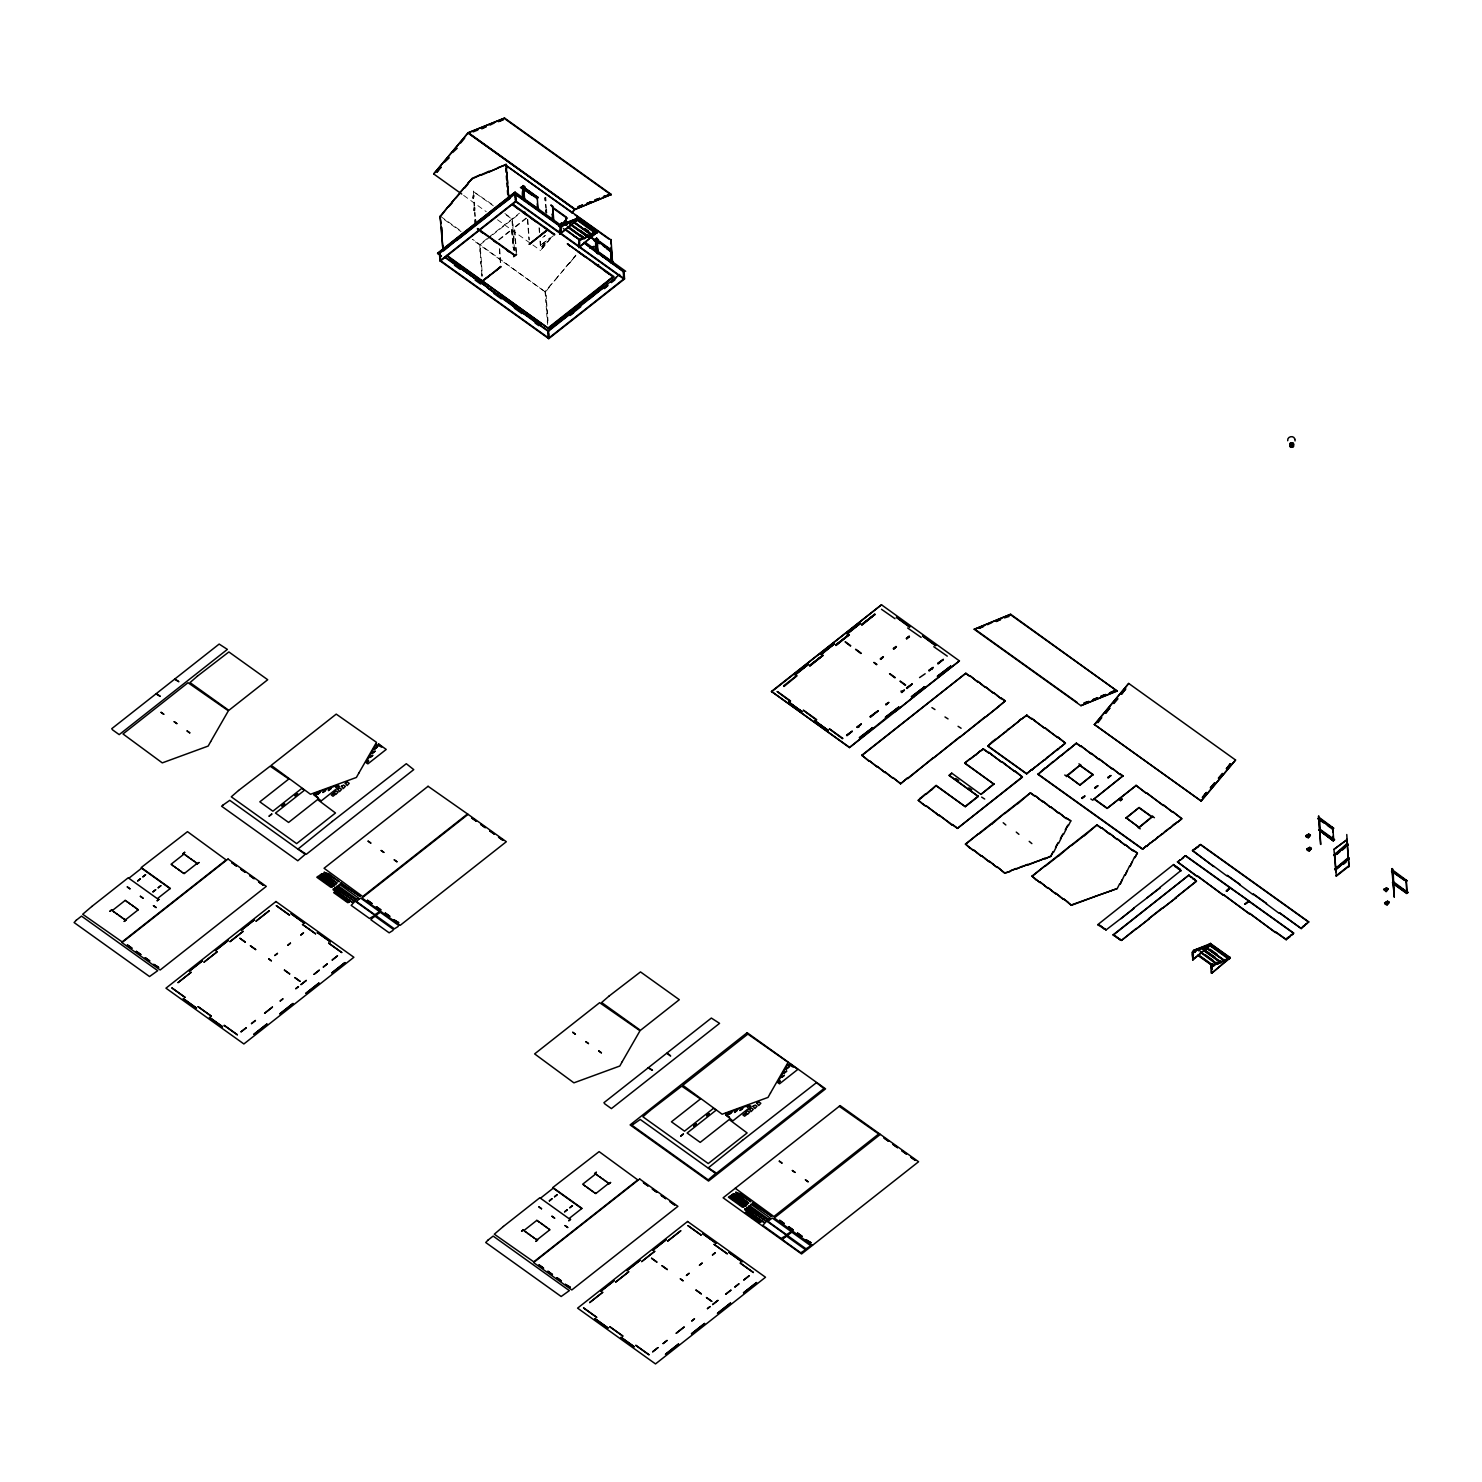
<?xml version="1.0" encoding="UTF-8"?>
<svg xmlns="http://www.w3.org/2000/svg" width="1482" height="1482" viewBox="0 0 1482 1482"><rect width="100%" height="100%" fill="white"/><g stroke="black" fill="none" stroke-linecap="round" stroke-linejoin="round"><path stroke-width="0.75" stroke-dasharray="5 3.75" d="M541.652 246.753L545.654 241.974L542.282 247.309M541.819 246.975L546.21 242.492M549.97 238.806L540.522 250.532L550.544 238.565M557.325 277.505L544.95 291.565L545.376 295.288M549.118 287.008L565.327 267.946L557.102 277.449M569.107 263.111L565.105 267.89L576.165 255.423M573.108 258.331L575.776 255.145M549.34 287.063L545.506 292.065L472.276 239.639M569.496 263.388L573.33 258.387M491.913 204.238L473.036 191.308L493.376 205.868M486.967 238.713L479.742 244.4L482.058 276.504M488.782 237.287L519.478 213.112M490.968 236.157L480.149 244.697L482.447 276.189M492.784 234.73L518.07 214.816M479.705 249.458L479.89 251.903M513.013 223.949L513.18 226.376M498.656 239.658L511.661 229.414L513.55 250.05M516.088 252.255L514.254 227.357L527.259 217.113M499.045 239.936L512.05 229.691M516.477 252.533L514.662 227.654L527.648 217.391M480.594 261.61L480.779 264.055M513.883 235.971L514.069 238.417M481.502 273.781L481.669 276.226M514.791 248.142L514.958 250.588M542.708 237.472L545.302 235.416L542.727 237.824M553.453 235.712L540.319 245.456L549.859 237.935M545.117 291.787L472.665 239.343M545.635 298.938L545.913 302.587M546.173 306.255L546.45 309.905M546.71 313.554L546.988 317.204M547.247 320.853L547.525 324.502M504.862 213.501L512.253 218.799L514.569 250.884M506.325 215.131L511.864 219.095L514.18 250.606M463.625 195.383L486.244 211.685M497.47 219.725L531.167 243.845M532.872 244.956L540.522 250.532M440.932 216.613L461.458 231.322M444.267 219.595L461.069 231.637M545.969 204.535L546.247 208.425M545.58 204.257L545.858 208.147M546.154 295.27L546.413 298.919M546.691 302.569L546.951 306.218M547.228 309.868L547.488 313.536M547.766 317.185L548.025 320.834M545.506 291.472L547.914 324.799M539.411 228.043L539.726 232.47M540.374 241.325L540.708 245.753M539.003 227.765L539.337 232.192M539.985 241.047L540.319 245.456M527.814 219.669L529.315 240.028M527.425 219.373L528.926 239.751M511.661 229.414L512.994 247.513M499.712 248.995L500.712 262.555M499.323 248.717L500.323 262.277M473.425 191.011L473.795 195.865M474.259 202.145L474.536 205.979M475 212.278L475.277 216.187M473.851 202.46L474.147 206.294M474.611 212.593L474.888 216.483"/><path stroke-width="1.5" d="M1295.064 440.932L1294.935 439.357M538.022 197.754L523.961 187.695C523.72 185.676 521.108 188.696 523.943 187.325L537.985 197.384L536.855 198.681M522.942 187.251L522.664 187.862M524.795 212L524.795 212.296M552.397 214.149L552.36 217.91M597.042 239.436L596.449 240.177L611.418 250.291L610.251 251.218L606.731 248.698M598.209 264.537L598.635 264.963M859.004 726.958L859.393 726.569M900.963 691.057L901.575 691.149M932.011 669.419L932.085 668.771M1120.744 800.613L1119.984 799.854L1120.855 800.28M1121.318 799.539L1122.17 799.428M1289.914 443.989L1289.933 445.378L1292.248 444.507M1293.508 444.563L1291.674 442.84A1.908 1.426 -3 0 0 1289.84 444.693L1290.025 444.933M1310.014 848.945L1309.94 848.593M1318.165 818.62L1319.554 817.768L1333.633 828.179L1332.466 829.105L1327.187 825.326M1349.083 859.19L1347.749 858.115L1334.671 869.193L1335.356 870.027L1349.046 858.208M1386.504 889.7L1386.467 888.755M1391.561 871.157L1392.95 870.305L1407.029 880.734L1405.862 881.642M1387.078 902.686L1387.115 902.186M481.52 128.489L486.263 126.618L481.909 128.786M489.968 125.099L494.321 122.95M498.415 121.691L503.158 119.82L498.545 121.246M586.891 203.923L591.225 201.774L587.002 203.46M595.338 200.515L599.673 198.366L595.06 199.792M603.785 197.125L608.231 195.05M987.568 624.682L991.921 622.514M996.015 621.273L1000.758 619.402L996.404 621.551M1004.463 617.883L1009.094 616.456M1092.938 700.097L1097.273 697.948L1093.049 699.652M1101.385 696.707L1105.72 694.539L1101.107 695.966M1109.833 693.298L1114.186 691.149L1109.962 692.854M1109.444 693.02L1113.779 690.871M611.269 194.438L574.868 209.481L468.016 132.898L433.689 173.95L468.312 132.676L504.584 118.078L611.269 194.438L574.868 209.481L571.996 212.908M473.073 131.898L477.815 130.027M441.062 223.486L439.969 216.409L472.128 178.396L480.705 174.543M467.96 182.953L472.517 178.674L489.153 171.152M468.016 132.898L504.584 118.078M582.778 205.164L578.165 206.591M578.036 207.035L582.389 204.886M974.248 629.313L1010.65 614.252L1117.187 691.075L1080.915 705.673L974.248 629.313L1010.65 614.252M979.12 628.072L983.863 626.201L979.509 628.349M1080.915 705.673L1117.317 690.612M1088.714 701.801L1084.213 702.764M480.983 175.284L498.008 168.022M506.585 168.596L506.066 164.354L489.43 171.875M590.299 248.272L594.393 247.031M611.158 244.048L611.029 239.491L612.511 262.295L611.047 247.42M497.6 167.744L506.455 164.632M508.456 194.161L508.734 197.81L506.066 164.354M1293.175 446.545L1290.785 444.693M596.357 239.473L595.949 240.732L597.339 239.862L611.399 249.921L610.213 250.847L603.193 245.827M596.06 240.399L596.524 239.714M1318.183 818.453L1319.573 818.12M1319.054 830.253L1320.425 829.568L1334.467 839.627L1333.337 840.924L1318.999 830.05L1333.337 840.924M1348.027 844.944L1346.86 843.777L1333.652 855.318L1348.009 844.592M1391.598 870.99L1392.95 870.305M1392.469 882.809L1393.821 882.105L1407.9 892.535L1406.733 893.461L1392.672 883.402M1292.248 444.47L1293.026 445.36A1.908 1.426 -4.2 0 0 1292.619 442.97L1292.952 443.303M1016.059 868.452L1010.316 870.879L1050.682 856.485L1053.109 851.705M1055.573 847.278L1058.018 842.85M1060.482 838.423L1062.946 833.995M1065.41 829.587L1067.855 825.159M1050.682 856.485L1053.128 852.057M1055.592 847.63L1058.055 843.221M1060.519 838.793L1062.965 834.366M1065.428 829.939L1067.892 825.511M1053.646 852.206L1056.073 847.426M1058.556 843.369L1061.001 838.571M1063.483 834.514L1065.91 829.735M1068.392 825.659L1070.819 820.88L1066.558 818.027M1063.78 898.814L1071.116 905.002L1117.243 888.552L1119.67 883.754M1120.207 884.272L1124.579 874.917M1125.116 875.417L1129.506 866.062M1130.044 866.581L1134.415 857.207M1120.17 883.902L1122.152 879.697M1125.097 875.065L1127.08 870.86M1130.006 866.21L1131.989 862.005M1134.934 857.356L1137.379 852.947L1133.119 850.094M1134.953 857.726L1137.379 852.947M1291.211 446.175L1292.786 446.397L1291.396 446.471M436.69 171.616L440.673 166.836L437.246 172.116M444.674 162.057L449.25 157.777M452.677 152.498L457.234 148.219M460.68 142.939L464.681 138.159M436.857 171.838L441.247 167.336M456.141 197.514L451.973 202.071M464.144 187.955L459.976 192.512M441.692 215.112L447.972 206.85M448.361 207.128L452.529 202.589M456.363 197.569L460.365 192.79M464.533 188.233L468.534 183.453M558.973 226.042L561.641 222.856L559.548 226.542M559.159 226.264L562.215 223.356M561.604 224.912L567.421 217.947M571.774 212.741L574.683 209.258M560.548 226.598L566.272 219.744M1094.383 724.494L1128.71 683.443L1235.562 760.025L1201.217 801.077L1094.383 724.494L1201.217 801.077M1094.55 724.717L1128.71 683.443M1097.384 722.142L1101.367 717.362M1105.368 712.583L1109.759 708.1L1105.943 713.101M1113.371 703.024L1117.372 698.244M1121.374 693.465L1125.375 688.685L1121.93 693.984M1105.553 712.823L1109.37 707.803M1121.541 693.687L1125.542 688.908M1101.774 717.659L1097.94 722.66M1105.776 712.879L1109.759 708.1M1121.763 693.743L1125.764 688.963M1202.347 797.297L1206.348 792.518L1202.847 797.649M1210.349 787.739L1214.74 783.237L1210.905 788.239M1218.352 778.18L1222.335 773.4M1226.336 768.621L1230.338 763.841L1226.911 769.121M1202.513 797.52L1206.348 792.518M1210.516 787.961L1214.351 782.959M1226.503 768.843L1230.338 763.841M1210.738 788.016L1214.74 783.237M1226.726 768.899L1230.894 764.342M1201.05 800.854L1235.562 760.025M1289.914 445.119L1290.025 443.729M523.498 199.31L524.813 199.125L524.22 199.885M552.286 214.649L552.471 213.667M1308.421 835.348L1308.365 835.7M1319.147 830.105L1334.504 839.998M1335.356 870.027L1349.139 858.356M1392.543 882.642L1407.9 892.535M1198.141 955.538L1212.776 966.005L1217.074 962.633L1216.796 964.393L1221.075 961.021L1221.168 962.114L1204.699 950.332M440.932 216.613L439.969 216.409M611.306 240.232L505.936 165.391L571.292 212.185M473.388 195.568L473.184 198.329L473.795 195.865M506.863 172.245L507.122 175.895M441.321 227.154L442.933 249.643L440.135 216.65M507.381 179.544L507.659 183.194M474.462 210.648L474.666 207.906M442.247 234.73L441.71 227.431M474.073 210.37L474.277 207.628M507.918 186.843L508.196 190.511M442.673 245.401L442.933 249.643M475.166 219.799L475.352 222.819L475.574 220.077M523.757 198.718C519.422 193.438 526.703 180.6 522.961 188.974M441.377 256.238L437.598 253.2L515.088 192.141L560.881 225.245L560.622 233.174L515.792 201.07L439.987 260.813L548.748 338.656L624.552 278.931L624.015 271.632L583.797 242.826M523.294 185.787L521.497 187.584L523.609 185.824L524.702 200.83M437.616 253.57L515.088 192.141M443.507 250.903L467.664 230.877M480.594 220.688L509.919 198.551M561.4 226.802L515.254 193.772L439.45 253.496L439.987 260.813M456.549 240.232L468.071 231.155M480.983 220.985L493.914 210.796M456.567 240.603L489.097 214.983M523.165 188.436L524.998 186.991M439.543 254.719L439.839 253.2L440.765 260.776L548.748 338.081M515.736 195.272L515.829 196.495M537.244 197.773L523.776 188.733L532.89 194.92M525.443 188.992L526.758 189.918M439.932 254.404L440.376 261.091L516.181 201.348L516.088 200.144M515.921 197.699L516.014 198.921M528.055 190.863L529.37 191.789M517.792 208.684L512.92 204.275L554.787 234.582L551.749 232.655M522.164 198.366L535.076 207.665M480.576 231.507L483.188 233.378M530.667 192.734L531.982 193.66M523.831 199.607L524.832 199.496M449.768 258.35L462.847 267.705M524.239 200.255L524.165 188.418M534.205 195.846L533.279 194.605M535.91 196.476L537.206 197.402L538.096 209.592L536.799 208.647M528.537 202.978L530.26 203.979M536.817 198.31L537.985 197.384M522.813 212.278L526.74 215.094M533.761 206.72L535.484 207.721M545.117 197.94L545.691 200.644M493.654 240.881L496.266 242.752M545.283 200.366L545.506 197.606M461.124 268.668L474.611 278.079L461.513 268.353M537.688 210.111L538.855 209.203L523.831 199.44M530.852 218.039L536.095 221.781M550.841 205.127L552.564 206.702M546.006 210.092L546.58 212.797M546.191 212.519L546.395 209.777M553.231 219.04L552.786 207.424L565.865 216.78L566.365 223.578M548.303 217.076L561.474 226.524M506.714 250.236L509.326 252.107M475.907 277.06L489.375 286.119M549.544 230.84L544.32 227.098M482.428 280.783L501.009 266.723L482.817 281.061M516.625 254.422L513.661 256.571L516.236 254.144M547.821 229.84L529.259 244.271L547.432 229.562M485.04 279.098L490.246 275.004M495.451 270.91L500.62 266.445M513.661 256.571L516.255 254.515M529.259 244.271L534.465 240.177M539.652 236.064L544.857 231.97M561.752 226.098L565.828 223.875L565.865 216.78M562.178 226.746L564.383 224.412M564.79 224.69L565.791 223.523M565.494 224.912L565.846 224.245M568.366 222.448L566.198 225.134M565.791 224.856L569.81 221.892L568.773 222.726M487.3 287.749L500.749 296.808L444.878 257.386M570.2 223.523L569.866 222.633M572.385 220.837L569.81 223.245L572.404 221.189M596.931 232.118L578.684 247.661L597.302 232.026L577.424 217.798L573.145 221.189L591.837 235.156L596.486 231.229L592.633 232.785M573.163 221.559L577.424 217.798M573.534 222.059L578.184 218.132L560.437 224.838L562.16 226.376M577.85 218.447L577.924 220.133L596.598 233.156L596.542 231.84L591.855 235.527L573.553 222.43L578.239 218.725L559.992 234.267L559.325 230.34M559.585 233.989L577.517 220.077M573.997 236.064L578.147 238.435M570.07 246.123L567.439 243.882L613.974 276.597L548.173 328.448M502.065 295.77L515.125 305.125M579.573 239.232L579.721 246.846L624.552 278.931M565.55 229.21L579.814 239.991L583.056 237.435L579.832 240.362L583.482 238.083M580.851 239.769L583.445 237.713M588.206 236.472L588.113 235.008L583.834 238.75L588.132 235.36M578.665 243.215L578.943 246.864L560.641 233.767M587.465 236.101L584.89 238.509L587.094 236.194M587.761 236.046L588.891 236.898L571.737 224.671M569.551 224.041L587.854 237.139L592.133 233.748M588.873 236.546L591.485 234.86M578.313 219.836L577.48 219.132L577.535 220.447L595.838 233.545L596.153 232.137L577.85 219.04M592.615 235.138L594.56 233.6M595.783 232.822L597.005 233.211M592.633 235.49L597.302 232.026M577.924 251.736L585.76 257.349M583.76 242.474L598.357 253.848M593.856 240.362L594.486 239.473L593.856 240.362L596.338 242.14M597.32 253.441C593.504 249.198 599.45 232.285 596.598 241.344M596.69 238.324L594.893 240.121L597.005 238.398M595.783 248.791L595.579 240.362L596.32 250.514M596.394 240.714L598.098 253.403M513.809 305.792L526.907 315.518L513.439 306.459M596.579 240.973L598.395 239.547M600.173 242.826L598.45 241.844M601.062 243.715L605.027 246.883L604.082 245.271M598.006 252.125L598.228 252.051M597.654 252.792L597.561 240.955L610.64 250.328M606.305 247.457L607.99 248.087M613.659 263.87L600.21 254.811L623.626 271.928L624.163 278.653L548.359 338.378L548.266 337.174M609.306 249.013L610.603 249.958L611.51 262.129M601.933 255.515L603.267 256.831M528.203 314.499L541.282 323.854M610.603 249.958L610.973 260.406M595.042 263.981L598.654 266.575M607.157 259.257L608.472 260.202M611.084 262.666L612.9 261.999M611.121 263.018L612.288 262.11L597.617 251.847L597.042 252.607M604.193 270.539L609.417 274.281M547.784 328.17L613.196 276.634L600.599 287.527M446.471 255.645L548.599 328.504L561.604 318.26M574.59 308.015L587.594 297.771M562.882 318.834L575.887 308.589M589.299 298.975L601.877 288.101M619.68 274.448L548.21 330.764L548.748 338.656M563.271 319.112L576.276 308.867M602.285 288.379L588.891 298.345M607.639 284.544L548.21 331.357L489.171 289.083M611.195 281.747L616.512 277.542M547.914 332.301L548.007 333.506M570.014 315.166L580.796 306.681M604.137 288.286L607.731 285.452M611.325 282.617L614.919 279.802M570.051 315.536L573.645 312.702M604.174 288.638L607.75 285.822M548.081 334.728L548.173 335.951M128.86 878.252L141.587 868.211L170.097 888.626M113.521 911.578L114.818 912.504M126.526 901.334L127.823 902.26M172.357 865.21L173.672 866.155M185.361 854.966L186.658 855.911M116.133 913.449L117.448 914.375M129.138 903.205L130.435 904.131M174.969 867.081L176.284 868.026M187.973 856.837L189.288 857.782M118.745 915.32L120.061 916.247M131.75 905.076L133.065 906.002M177.581 868.952L178.896 869.897M190.585 858.708L191.9 859.653M121.357 917.191L122.673 918.118M134.362 906.947L135.677 907.873M180.193 870.823L181.508 871.768M193.197 860.579L194.513 861.524M123.969 919.062L125.674 919.692M136.974 908.818L137.9 910.059M182.805 872.694L184.509 873.324M195.809 862.45L196.736 863.691M894.924 711.731L894.906 710.786L849.427 747.595L771.474 691.446L881.494 604.786L959.428 660.916L895.443 711.508L913.634 696.818M771.511 691.816L881.494 604.786M794.889 674.384L808.283 664.418L795.315 675.032M820.898 653.895L834.292 643.929L821.324 654.544M846.907 633.407L860.301 623.44L847.315 634.055M794.926 674.755L808.283 664.418M820.917 654.266L834.292 643.929M846.926 633.759L860.301 623.44M783.589 685.851L796.594 675.607M809.598 665.344L822.992 655.396L810.006 665.992M835.607 644.855L849.001 634.907L836.015 645.504M861.598 624.367L874.991 614.4L862.024 625.015M809.617 665.714L822.603 655.1M835.626 645.226L848.593 634.611M861.635 624.737L874.602 614.122M777.087 691.557L790.184 701.282M796.983 675.885L784.015 686.481M809.987 665.64L822.992 655.396M835.996 645.152L849.001 634.907M862.005 624.644L874.991 614.4M881.494 609.287L894.998 618.698M845.111 641.891L850.372 646.004M788.48 702.246L801.966 711.656L788.869 701.931M855.559 649.375L860.82 653.488M896.258 617.309L909.522 627.145M803.225 710.267L816.341 719.993M907.651 627.998L921.137 637.408M873.861 662.473L876.51 664.714M880.382 658.73L883.365 656.971L880.79 659.379M893.368 648.486L896.369 646.708L893.794 649.135M906.373 638.242L909.374 636.463L906.799 638.89M880.401 659.101L882.976 656.674M893.405 648.857L895.98 646.43M906.41 638.612L908.985 636.186M880.771 659.008L883.365 656.971M893.776 648.764L896.369 646.708M906.762 638.52L909.374 636.463M814.618 720.956L828.105 730.367L815.007 720.66M922.489 636.093L935.513 645.744M889.552 673.717L894.813 677.811M829.383 728.977L842.48 738.703M933.79 646.726L947.276 656.137M900.019 681.201L905.261 685.295M846.611 735.072L852.206 731.256L847.037 735.702M857.022 726.865L861.301 724.068L857.43 727.514M870.138 716.528L878.344 710.656L870.564 717.158M885.754 704.228L888.737 702.468L886.162 704.876M901.352 691.927L904.353 690.167L901.778 692.576M906.558 687.833L912.152 684.017L906.965 688.482M919.562 677.589L925.157 673.773M928.862 670.272L933.141 667.474L929.27 670.92M937.754 663.251L943.349 659.434L938.18 663.899M846.63 735.424L852.206 731.256M857.041 727.236L861.301 724.068M870.175 716.88L878.344 710.656M885.773 704.598L888.737 702.468M901.389 692.298L904.353 690.167M906.576 688.204L912.152 684.017M928.881 670.624L933.141 667.474M937.791 663.621L943.349 659.434M859.393 737.573L872.787 727.606L859.819 738.221M885.402 717.084L898.852 707.062L885.828 717.733M911.411 696.596L924.805 686.629L911.838 697.244M937.421 676.107L950.814 666.14L937.828 676.755M859.43 737.943L872.787 727.606M885.439 717.455L898.852 707.062M911.43 696.948L924.805 686.629M937.439 676.459L950.814 666.14M913.097 696.429L913.653 697.17M849.427 747.595L895.443 711.508M913.894 696.41L959.428 660.916M869.137 761.007L861.839 755.209L965.856 673.236L969.636 675.94M861.876 755.561L965.856 673.236M861.839 755.209L869.174 761.378M931.919 707.599L934.957 709.545M977.49 681.924L970.025 675.625M869.526 760.711L877.011 766.991M985.345 687.537L977.861 681.238M944.997 716.973L948.035 718.9M877.381 766.324L884.847 772.604M993.181 693.15L985.697 686.851M885.217 771.937L892.701 778.217M958.076 726.328L961.096 728.255M1001.035 698.763L993.551 692.465M893.053 777.55L900.537 783.83L907.41 778.05L900.537 783.83M907.429 778.402L998.812 706.599M998.442 706.692L1005.315 700.893L1001.387 698.096M907.818 778.68L933.401 757.543M933.808 757.839L959.41 737.054M959.799 737.351L985.419 716.566M985.808 716.843L1005.315 700.893M925.805 806.356L918.358 800.447L936.142 785.46L965.319 806.69L978.324 796.445L949.147 775.216L951.74 773.159L980.917 794.389L993.922 784.145L964.745 762.915L983.344 748.855L980.751 750.892M920.563 798.113L925.731 793.648M931.363 790.202L936.142 785.46M978.324 796.445L949.165 775.568L951.74 773.159M993.922 784.145L964.782 763.286L969.95 758.821M975.564 755.357L980.343 750.614M1026.581 773.9L1031.75 769.436L1026.581 773.9L987.753 746.113L1018.782 721.289L1008.371 729.477M1020.987 718.955C1010.854 727.403 1038.308 706.469 1021.376 719.233M918.358 800.447L920.544 797.742M931.326 789.832L926.157 794.296M970.339 759.099L975.545 755.005M992.569 741.741L995.144 739.314M1005.815 731.886L1007.982 729.2M987.753 746.113L992.532 741.37M995.534 739.611L1005.778 731.534M1031.805 718.288L1044.514 728.329M923.193 804.485L918.321 800.076M955.668 778.513L958.706 780.44M988.957 752.282L1001.665 762.322M938.884 815.711L926.176 805.689M968.746 787.868L971.784 789.795M1057.592 737.684L1044.884 727.643M1014.725 771.659L1002.036 761.637M965.301 806.319L978.287 796.075M993.903 783.774L980.917 794.389M981.658 797.112L984.696 799.039M951.926 825.066L939.236 815.044M1031.787 769.806L1065.428 743.297L1057.963 736.999M952.315 824.752L957.409 828.401L1022.432 777.179L1015.077 770.992M957.409 828.401L1022.395 776.809L1017.3 773.159M1060.241 747.391L1065.41 742.927L1060.186 739.185M1034.38 767.769L1044.625 759.692M1047.237 757.635L1057.611 749.077M1032.176 770.084L1034.362 767.398M1045.032 759.97L1047.2 757.265M1060.204 747.021L1058.018 749.725M1142.566 849.242L1146.29 845.926L1142.566 849.242L1037.993 774.382L1076.432 743.13L1080.748 746.206M1037.993 774.382L1045.218 767.713M1045.607 767.991L1053.017 761.563M1053.406 761.841L1060.816 755.412M1061.223 755.69L1068.633 749.262M1069.022 749.54L1076.432 743.13M973.341 850.594L965.467 844.018L1030.472 792.796L1034.788 795.89M965.486 844.388L978.472 833.773M991.884 824.177L1004.463 813.285M1017.893 803.689L1030.472 792.796M978.861 834.051L991.866 823.807M1004.852 813.562L1017.856 803.318M1081.138 745.909L1091.03 753.912M969.413 847.778L965.467 844.018M1003.203 822.732L1005.833 824.974M1064.743 775.03L1066.855 776.309M1078.915 763.86L1081.026 765.138M1066.966 775.457L1079.952 765.212L1093.031 774.567L1080.063 785.164L1066.966 775.457L1080.063 785.164M1079.952 765.212L1066.466 776.624M1042.661 801.855L1035.177 795.575M1091.4 753.245L1099.07 759.673M981.177 856.207L973.693 849.908M540.467 1198.216L553.212 1188.175L581.722 1208.571M1050.497 807.486L1043.013 801.188M1016.263 832.106L1018.912 834.329M1099.44 759.006L1112.148 769.028M989.013 861.82L981.547 855.522M1080.026 784.812L1093.031 774.567M1058.352 813.099L1050.868 806.801M525.147 1231.523L526.443 1232.468M538.151 1221.279L539.448 1222.224M583.982 1185.174L585.279 1186.1M596.987 1174.93L598.283 1175.856M996.867 867.433L989.383 861.153M527.759 1233.394L529.055 1234.339M540.763 1223.15L542.06 1224.095M586.594 1187.045L587.909 1187.971M599.599 1176.801L600.895 1177.727M1081.841 797.835L1084.824 796.056L1082.249 798.483M1094.846 787.59L1097.829 785.812L1095.254 788.239M1107.851 777.328L1110.833 775.568L1108.258 777.976M1081.86 798.205L1084.824 796.056M1094.865 787.961L1097.829 785.812M1107.869 777.698L1110.833 775.568M1029.212 841.368L1031.861 843.591M1066.188 818.712L1058.704 812.414M1112.5 768.361L1119.984 774.641M530.371 1235.266L531.686 1236.21M543.375 1225.021L544.672 1225.966M589.206 1188.916L590.521 1189.842M602.211 1178.672L603.526 1179.598M532.983 1237.137L534.298 1238.081M545.987 1226.892L547.303 1227.837M591.818 1190.787L593.133 1191.713M604.823 1180.543L606.138 1181.469M1000.758 869.878L1004.74 872.935L1010.539 871.249L1004.759 873.306L997.219 866.766M1090.845 799.002L1092.956 800.28M1107.073 808.412L1136.064 785.571L1107.073 808.412L1093.994 799.057L1122.967 775.846L1120.355 773.975M535.595 1239.026L537.299 1239.637M548.599 1228.763L549.526 1230.023M594.43 1192.658L596.135 1193.288M607.435 1182.414L608.361 1183.655M1093.994 799.057L1122.967 775.846M1136.027 785.201L1146.123 793.37M1039.901 882.642L1032.028 876.084L1097.032 824.863L1101.348 827.938M1032.046 876.455L1045.032 865.84M1058.444 856.244L1071.023 845.351M1084.454 835.755L1097.032 824.863M1045.421 866.118L1058.426 855.874M1071.43 845.629L1084.416 835.385M1035.974 879.845L1032.028 876.084M1109.221 833.921L1101.737 827.641M1126.116 817.786L1139.121 807.542L1152.181 816.915L1139.213 827.512L1126.116 817.786L1139.213 827.512M1126.135 818.157L1139.121 807.542M1047.737 888.274L1040.253 881.975M1146.494 792.685L1163.259 805.615M1117.058 839.534L1109.573 833.255M1055.573 893.887L1048.107 887.588M1138.139 827.586L1140.251 828.846M1152.311 816.415L1154.422 817.693M1139.176 827.16L1152.7 816.1M1124.912 845.148L1117.428 838.868M1163.611 804.948L1172.41 812.173M1063.428 899.5L1055.944 893.201M1132.748 850.761L1125.264 844.481M1172.762 811.506L1181.821 818.916L1146.308 846.296M1150.217 843.221L1154.126 840.146M1158.016 837.071L1161.925 833.995M1165.815 830.92L1169.724 827.845M1173.614 824.77L1177.523 821.695M1146.716 846.574L1150.199 842.85M1154.515 840.424L1157.998 836.7M1162.314 834.273L1165.797 830.568M1170.113 828.123L1173.596 824.418M1177.912 821.991L1181.784 818.546L1172.799 811.858M1100.756 926.231L1097.754 924.657L1173.54 864.562L1174.874 865.858L1173.54 864.562M1197.011 876.14L1177.43 861.894L1180.394 859.745L1179.098 860.783M1183.025 858.059L1180.413 860.116M1182.636 857.782L1185.6 855.651L1184.285 856.67M1181.691 858.726L1182.988 857.707M1192.491 850.372L1213.832 866.581L1192.51 850.742L1200.679 844.499L1199.383 845.518M1192.51 850.742L1193.788 849.353M1195.511 848.964L1196.382 847.296M1198.104 846.907L1198.994 845.24M1194.177 849.631L1195.474 848.593M1198.086 846.555L1196.808 847.945M1176.152 866.433L1177.486 867.73L1174.837 865.507M1103.368 928.102L1100.737 925.861M1178.764 868.304L1180.098 869.601L1177.449 867.378M1134.249 908.299L1105.998 929.974L1103.349 927.732M1179.709 869.915L1181.024 870.86L1180.08 869.249M1177.43 861.894L1197.03 876.51M1133.841 908.021L1160.091 887.94M1159.684 887.662L1180.987 870.49M1134.212 907.929L1121.077 918.673M1147.142 897.759L1160.054 887.57M1114.52 936.068L1113.186 934.772L1188.99 875.047L1191.25 877.585M1113.223 935.142L1188.99 875.047M1117.132 937.939L1114.89 935.401M1192.547 878.53L1193.862 879.456M1119.744 939.81L1117.502 937.272M1195.14 880.03L1196.474 881.327L1175.152 898.129L1196.456 880.956L1195.159 880.401M1136.12 928.51L1121.448 940.44L1149.513 918.544L1136.509 928.788M1162.129 908.021C1114.353 945.775 1210.257 871.249 1162.518 908.299M880.345 1134.378L774.234 1217.982L812.469 1245.343M1197.4 875.843L1223.187 895.221M1227.263 875.269L1240.323 884.624M1318.424 816.286L1320.87 844.444M1226.559 891.182L1230.431 887.755L1226.559 891.182L1230.041 887.477L1185.6 855.651M1226.17 890.904L1230.041 887.477M1319.388 819.157L1332.855 828.216L1318.276 818.916M1321.055 819.416L1322 821.028M1322.37 820.361L1320.666 819.731M1323.278 821.602L1325.001 822.603L1323.667 821.287M1308.662 833.903L1310.366 835.126L1308.31 837.719C1301.215 836.2 1312.441 832.754 1306.846 835.329M1308.31 837.719L1310.366 835.126M1325.89 823.473L1327.594 824.103M1319.851 830.105L1319.777 818.861M1320.221 830.013L1333.707 840.016L1332.022 839.386M1328.502 825.344L1330.243 826.345L1328.909 825.029M1321.555 831.902L1322.87 832.847M1331.521 826.9L1332.818 827.845L1333.707 840.016M1324.167 833.773L1325.482 834.718M1332.726 832.217L1332.818 827.845M1223.539 894.554L1249.326 913.949M1309.643 847.167L1311.348 848.389L1309.291 850.983C1302.196 849.464 1313.423 846.018 1307.828 848.612M1326.798 835.644L1328.094 836.589M1253.402 893.979L1266.48 903.335M1309.291 850.983L1311.348 848.389M1320.481 844.166L1318.832 815.971M1244.861 904.298L1249.122 901.13L1244.861 904.298L1248.733 900.852L1230.431 887.755M1329.41 837.515L1330.706 838.46M1333.689 839.646L1320.221 830.605M1333.3 840.553L1334.467 839.627M1211.183 944.386L1192.936 959.928L1191.991 952.333L1193.047 952.111M1192.658 951.833L1193.306 955.76L1193.381 950.481L1210.738 943.497L1206.496 947.48L1210.794 944.108L1210.868 945.794L1229.541 958.798L1229.486 957.483L1224.799 961.17L1206.496 948.072L1224.78 960.818L1229.449 956.872M1194.714 950.407L1194.029 951.907L1195.122 952.407M1194.714 951.759L1197.308 949.703L1198.438 950.573M1201.717 948.369L1199.142 950.796M1198.734 950.499L1201.309 948.091M1202.439 948.962L1202.81 948.276M1348.916 866.877L1346.767 834.533M1205.718 946.757L1203.143 949.184M1202.754 948.888L1205.329 946.479M1206.089 946.85L1210.368 943.46L1230.245 957.687L1211.628 973.303L1229.875 957.761M1210.368 943.46L1206.107 947.202L1225.985 961.429L1229.838 957.168M1206.496 948.072L1208.812 945.868M1210.034 945.09L1229.097 957.798L1229.152 959.113M1192.528 959.651L1210.831 945.053M1333.967 849.353L1347.119 839.59L1333.967 849.353L1336.319 876.177L1349.065 866.136L1346.712 839.312M1346.138 844.703L1347.86 843.832M1333.652 855.318L1347.694 844.647M1334.319 855.781L1347.879 844.721M1337.283 853.651L1339.876 851.613L1337.301 854.021M1342.47 849.557L1345.082 847.5L1342.507 849.927M1249.697 913.264L1275.465 932.66M1211.239 973.026L1211.35 965.208L1211.628 973.303M1213.462 964.523L1213.832 965.782L1216.426 963.726M1212.517 964.875L1212.017 969.154L1212.072 963.874M1334.671 869.193L1348.916 858.078M1279.54 912.69L1301.27 928.584L1305.142 925.157M1212.776 966.005L1213.054 964.245M1198.104 955.168L1212.758 965.653L1217.037 962.263M1217.074 962.633L1216.759 964.041L1220.408 961.762L1217.407 963.522M1348.75 858.893L1348.953 859.319M1213.795 965.412L1216.407 963.374M1216.741 963.671L1217.833 964.171M1343.544 864.173L1346.156 862.116M1217.796 963.8L1220.408 961.762M1224.41 960.151L1220.779 962.429L1204.292 950.629M1204.329 950.999L1220.798 962.781L1225.095 959.41M1228.708 958.094L1210.423 944.775L1210.479 946.09L1228.782 959.206L1229.097 957.798M1225.595 961.151L1230.245 957.687M1335.93 875.899L1348.676 865.858M1275.854 932.345L1286.191 939.736L1293.564 932.956L1249.122 901.13M1287.098 938.439L1288.377 937.05M1290.081 936.661L1290.97 934.994M1292.693 934.623L1293.564 932.956M1286.191 939.736L1287.061 938.069M1290.062 936.309L1288.784 937.698M1291.359 935.272L1292.656 934.253M1304.79 925.231L1308.662 921.804L1200.679 844.499M1301.252 928.232L1303.456 925.898M1303.845 926.176L1306.05 923.842M1306.457 924.12L1308.662 921.804M1391.839 868.86L1394.284 897.018L1392.617 868.822M1391.968 870.786L1391.783 870.342M1392.784 871.712L1405.862 881.068M1394.062 872.268L1395.766 872.898M1397.081 873.843L1398.026 875.454M1398.378 874.769L1396.674 874.139M1399.304 876.01L1401.027 877.011L1399.693 875.714M1384.262 888.922C1381.854 891.256 1389.746 885.847 1384.651 889.2M1401.916 877.881L1403.639 878.882L1402.305 877.585M1383.614 889.441L1386.115 891.571L1388.171 888.996L1386.467 887.774M1388.171 888.996L1386.115 891.571M1394.97 884.458L1396.266 885.384M1404.528 879.752L1406.233 880.382L1407.122 892.572L1393.228 882.864M1397.582 886.329L1398.878 887.255M1406.233 880.382L1406.733 893.461M1405.844 881.29L1407.029 880.734M1400.194 888.2L1401.49 889.126M1387.448 901.037L1389.153 902.26L1387.096 904.854C1380.001 903.335 1391.227 899.889 1385.633 902.482M1402.806 890.071L1404.121 890.997M1387.096 904.854L1389.153 902.26M1405.418 891.942L1406.733 892.868M1407.085 892.201L1393.636 883.142L1393.173 871.397M1407.881 892.164L1406.696 893.09L1392.654 883.031M1290.285 443.377L1292.137 442.988M1346.73 844.24L1346.897 844.314M1290.841 447.138L1290.155 445.637L1290.155 446.638M603.507 196.384L608.065 195.457M586.483 203.645L591.225 201.774M594.949 200.237L599.673 198.366M603.396 196.847L608.12 194.976M560.826 225.116L578.184 218.132M589.91 247.994L594.134 246.29M1084.083 703.209L1088.825 701.338M1092.549 699.819L1097.273 697.948M1100.996 696.41L1105.72 694.539M1045.125 858.912L1050.645 856.114M1021.839 866.766L1027.582 864.339M1039.141 860.597L1027.823 865.08M1021.82 866.396L1016.3 869.193M1039.345 860.616L1044.884 858.171M1067.318 901.945L1071.319 905.372L1094.364 896.777M1094.179 896.777L1111.667 890.608M1111.463 890.608L1117.243 888.552M1308.569 834.903L1308.699 835.829M1387.485 902.983L1387.448 902.019M1066.577 818.397L1070.819 820.88M1133.137 850.464L1137.416 853.299M598.209 251.681L596.783 252.162M1202.902 797.798L1206.904 793.018M504.473 118.541L611.14 194.902M468.312 132.676L574.979 209.036M468.182 133.121L574.868 209.481M575.035 214.853L608.657 238.917M577.461 218.169L597.32 232.396M577.461 219.355L595.764 232.452M584.816 228.506L588.484 231.136M584.427 228.821L589.929 232.748M551.267 205.183L552.953 206.406M573.497 221.689L592.189 235.082M522.813 185.843L525.017 187.362M596.227 238.417L598.413 239.899M552.397 207.739L565.476 217.094M523.776 188.14L521.868 186.899L523.591 188.492M597.172 240.677L595.264 239.454L596.987 241.029M536.836 198.088L534.594 195.531M597.172 241.27L601.451 243.4M610.251 250.625L606.694 247.142M536.428 198.032L521.108 187.306M589.984 236.36L599.673 243.307M522.794 188.603L531.575 194.902M591.448 238.009L595.19 240.677M599.71 243.678L596.172 240.788M520.423 187.454L522.924 189.233M580.425 230.432L587.743 235.675L587.854 237.139M593.837 239.991L596.32 241.77M571.348 224.986L587.817 236.768L592.115 233.396L592.226 234.86M580.073 234.675L583.741 237.287M567.736 226.283L584.204 238.083M569.181 227.895L583.815 238.38M567.365 226.95L583.834 238.75M585.427 242.474L625.682 271.299M526.332 201.163L527.648 202.108M604.971 257.46L606.268 258.387M563.364 228.561L580.036 240.158M559.14 225.783L514.865 194.086L514.958 195.291M560.103 226.45L560.233 233.489L515.792 201.663L515.254 193.772M579.332 247.142L623.774 278.968L623.237 271.651M567.439 243.882L613.604 277.282M433.689 173.95L461.754 194.049M1331.132 827.215L1332.429 828.16M1404.084 880.03L1391.598 871.323M1318.406 819.046L1323.685 822.825M1346.119 844.332L1347.305 844.962M477.723 228.543L514.921 255.182M477.334 228.839L514.532 255.478M1010.52 614.715L1117.187 691.075M1386.504 888.144L1388.189 889.348M1308.699 834.273L1310.384 835.477M1305.809 835.57L1308.291 837.349M1387.467 901.408L1389.171 902.631M1309.662 847.537L1311.366 848.76M1384.577 902.705L1387.059 904.483M1306.772 848.834L1309.254 850.612M974.359 628.85L1077.284 702.542M446.86 255.33L548.599 328.504M445.267 257.071L548.599 331.042L548.692 332.264M437.598 253.2L441.34 255.886M454.474 265.278L460.087 269.298M475.092 280.042L480.705 284.062M493.839 293.455L501.324 298.827M514.458 308.219L521.942 313.573M535.076 322.965L538.818 325.651M1081.156 746.261L1090.993 753.56M1091.419 753.616L1099.033 759.303M1099.459 759.377L1112.111 768.676M1112.537 768.732L1119.947 774.289M1120.373 774.345L1122.986 776.216M1136.064 785.571L1146.105 793M1146.512 793.055L1163.222 805.263M1163.648 805.319L1172.373 811.803M1076.451 743.482L1080.767 746.576M896.684 617.364L909.911 626.849M922.915 636.149L935.902 645.448M1031.842 718.659L1034.455 720.53M1044.903 728.014L1047.515 729.885M1057.981 737.369L1060.593 739.24M1026.581 715.139L1031.416 718.603M1034.028 720.474L1044.495 727.958M1047.107 729.829L1057.555 737.314M1026.618 715.51L1031.453 718.955M970.043 675.996L973.97 678.793M977.898 681.609L981.806 684.425M985.734 687.222L989.661 690.038M993.57 692.835L997.497 695.651M1001.424 698.448L1005.333 701.264M973.544 678.737L977.472 681.553M981.399 684.351L985.308 687.166M989.235 689.982L993.162 692.779M997.09 695.595L1000.998 698.393M965.894 673.606L969.654 676.311M1200.716 844.87L1308.68 922.156M1079.989 765.564L1093.068 774.919M1139.139 807.912L1152.218 817.267M1227.281 875.621L1240.36 884.976M1253.439 894.35L1266.499 903.705M1279.577 913.06L1301.27 928.584M1213.795 866.21L1226.892 875.936M1239.934 884.921L1253.05 894.646M1266.091 903.649L1279.188 913.357M1185.619 856.022L1230.06 887.829M1230.449 888.126L1248.733 900.852M1249.159 901.501L1293.601 933.308M1093.957 798.687L1107.035 808.061M1275.835 931.993L1286.154 939.384M1197.419 876.195L1223.15 894.869M1223.576 894.924L1249.307 913.579M1249.715 913.634L1275.446 932.289M1191.602 876.918L1192.936 878.215M1194.214 878.789L1195.548 880.086M1189.916 876.288L1191.213 877.214M1192.528 878.159L1193.825 879.085M1037.974 774.012L1142.548 848.871M845.518 641.947L850.761 645.689M855.985 649.431L861.209 653.173M874.287 662.547L876.899 664.418M889.978 673.773L895.202 677.515M900.426 681.257L905.65 684.999M987.734 745.742L1026.563 773.548M1101.774 827.993L1105.683 830.809M1109.61 833.625L1113.538 836.422M1117.447 839.238L1121.374 842.035M1125.301 844.851L1129.21 847.648M1105.276 830.754L1109.184 833.551M1113.112 836.367L1117.039 839.183M1120.966 841.98L1124.875 844.796M1128.802 847.593L1132.73 850.409M1097.069 825.215L1101.367 828.308M988.994 752.652L991.606 754.523M1002.054 762.007L1004.666 763.878M1015.114 771.344L1017.726 773.215M983.344 748.855L988.568 752.597M991.18 754.468L1001.647 761.952M1004.259 763.823L1014.688 771.288M983.363 749.225L988.605 752.967M1035.214 795.945L1039.123 798.742M1043.05 801.558L1046.977 804.356M1050.886 807.171L1054.813 809.969M1058.741 812.784L1062.65 815.6M1038.715 798.687L1042.624 801.503M1046.551 804.3L1050.479 807.116M1054.387 809.913L1058.315 812.729M1062.242 815.526L1066.169 818.342M1030.509 793.166L1034.807 796.242M1210.405 943.83L1230.264 958.057M1210.053 949.24L1217.37 954.482M1203.125 948.813L1202.013 948.313M1206.052 950.851L1215.203 957.391M1221.131 962.337L1221.427 961.911M1205.7 955.075L1213.017 960.317M1200.679 951.944L1217.148 963.726M1217.13 963.948L1216.037 963.448M1200.29 952.241L1216.796 964.393M1194.77 951.148L1194.733 952.111L1197.308 949.703M1193.381 950.481L1211.164 944.015M1193.973 951.166L1195.103 952.037M1198.493 954.853L1213.832 965.782M936.161 785.812L965.319 806.69M777.513 691.612L790.573 700.967M803.652 710.323L816.73 719.678M829.79 729.051L842.869 738.407M1120.114 939.143L1121.429 940.088M788.887 702.301L801.966 711.656M815.026 721.012L828.105 730.367M1040.29 882.346L1044.199 885.143M1048.126 887.959L1052.053 890.756M1055.962 893.572L1059.889 896.388M1063.817 899.185L1067.744 902.001M1114.909 935.772L1116.224 936.698M1117.521 937.643L1118.836 938.569M1120.133 939.514L1121.448 940.44M1035.937 879.474L1039.864 882.29M1043.791 885.087L1047.718 887.903M1051.627 890.701L1055.554 893.516M1059.482 896.314L1063.391 899.129M1113.186 934.772L1114.501 935.716M1115.798 936.643L1117.113 937.587M1118.41 938.514L1119.725 939.458M1105.998 929.974L1104.664 928.658M869.563 761.063L876.973 766.62M877.4 766.676L884.828 772.233M885.236 772.307L892.664 777.865M893.09 777.92L900.519 783.478M771.474 691.446L849.39 747.224M952.296 824.381L957.391 828.03M926.194 806.06L936.661 813.544M939.273 815.415L949.703 822.88M923.175 804.133L925.787 806.004M936.235 813.488L938.847 815.359M949.295 822.825L951.907 824.696M973.73 850.279L977.638 853.095M981.566 855.892L985.493 858.708M989.402 861.505L993.329 864.321M997.256 867.118L1001.184 869.934M969.376 847.408L973.303 850.223M977.231 853.039L981.158 855.836M985.067 858.652L988.994 861.45M992.921 864.265L996.83 867.063M839.238 1106.313L878.696 1133.971L773.9 1216.537L735.22 1188.268M1222.909 773.9L1218.908 778.68M1117.928 698.763L1113.927 703.542M1294.823 438.95C1293.508 434.893 1286.969 436.597 1287.71 440.747M1392.228 868.545L1394.284 897.018M1333.633 828.179L1332.466 829.105M1334.856 856.281L1335.986 871.749M1333.022 836.274L1333.318 840.331M1309.643 848.149L1309.68 849.112M1224.706 959.706L1224.799 961.17M1220.686 961.336L1220.798 962.781M1212.628 963.819L1212.758 965.653M1211.35 965.208L1211.609 968.858M1192.528 954.445L1192.936 959.928M1178.394 868.971L1177.097 868.044M1175.782 867.1L1174.485 866.173M1121.689 798.65L1121.726 799.706L1121.578 798.65M1120.503 799.669L1120.54 800.706L1120.392 799.669M1104.294 929.344L1102.034 926.787M1101.682 927.473L1099.422 924.916M1099.07 925.602L1097.754 924.657M611.306 251.069L612.122 262.018M596.153 232.137L596.227 233.23M596.616 238.12L597.709 253.718M591.744 234.063L591.855 235.527M577.795 217.835L573.553 222.43M578.795 239.25L579.332 246.549L561.03 233.452L560.492 226.153L561.752 224.764L561.789 226.468M561.363 225.06L561.03 225.523M552.786 207.424L553.786 221.003M554.398 234.878L512.55 204.942M548.785 333.487L548.877 334.71M548.951 335.914L549.044 337.136M537.262 203.812L537.707 209.888M523.202 185.546L524.295 200.978M515.051 196.513L515.143 197.736M515.217 198.94L515.31 200.163M505.807 168.615L506.066 172.264M506.344 175.913L506.603 179.581M506.881 183.231L507.14 186.88M507.418 190.53L507.678 194.179M1291.674 445.674A1.908 1.426 -4.2 0 1 1289.84 443.933A1.908 1.426 -4.2 0 1 1292.619 442.97M322.094 873.658L337.136 883.105L327.077 875.306L322.094 873.658M324.225 872.324L339.267 881.771L329.208 873.991L324.225 872.324M332.283 886.81L330.856 887.31L316.815 877.251L317.982 876.325L332.283 886.81M334.154 885.773L332.728 886.273L318.686 876.214L319.853 875.288L334.154 885.773M335.766 884.458L334.358 884.939L320.316 874.88L321.483 873.954L335.766 884.458M349.141 902.205L347.733 902.686L333.672 892.627L334.839 891.719L349.141 902.205M733.72 1193.621L748.762 1203.069L738.684 1195.27L733.72 1193.621M735.85 1192.288L750.892 1201.735L740.833 1193.936L735.85 1192.288M743.908 1206.774L742.482 1207.256L728.44 1197.197L729.607 1196.289L743.908 1206.774M745.779 1205.737L744.538 1206.311L730.311 1196.159L731.478 1195.252L745.779 1205.737M747.391 1204.403L745.983 1204.903L731.923 1194.844L733.108 1193.918L747.391 1204.403M760.766 1222.168L759.358 1222.65L745.298 1212.591L746.465 1211.665L760.766 1222.168M210.648 741.63L208.184 746.057L162.279 762.878L123.006 733.961L188.01 682.72L228.376 710.804L210.648 741.63M358.866 773.03L356.402 777.439L310.498 794.278L271.206 765.342L336.229 714.12L376.502 742.352L358.866 773.03M376.169 744.372L366.054 762.563L368.666 760.896L366.721 763.026L367.888 763.86L386.228 749.429L378.373 743.816L381.652 747.132L376.169 744.372M622.273 1061.594L619.809 1066.021L573.904 1082.842L534.632 1053.906L599.636 1002.684L640.002 1030.768L622.273 1061.594M770.492 1092.975L768.028 1097.402L722.123 1114.223L682.832 1085.306L747.854 1034.084L788.109 1062.316L770.492 1092.975M787.794 1064.335L777.68 1082.527L780.292 1080.86L778.346 1082.99L779.513 1083.824L797.853 1069.374L789.999 1063.761L793.278 1067.096L787.794 1064.335M1293.434 446.527L1292.749 447.082A1.908 1.426 -4.2 0 1 1289.914 446.175A1.908 1.426 -4.2 0 1 1292.119 444.452A1.908 1.426 -4.2 0 1 1293.434 446.527M158.611 967.301L153.757 964.412L158.611 967.301M398.639 922.638L393.804 919.766L398.639 922.638M570.237 1287.265L565.383 1284.375L570.237 1287.265M810.895 1242.657L806.06 1239.786L810.895 1242.657M155.962 693.872L111.743 728.699L112.669 729.941L119.208 734.627L227.376 649.394L219.151 644.077L174.95 678.904L178.859 681.72L174.543 679.219L156.351 693.557L160.26 696.373L155.962 693.872M197.421 676.144L190.011 682.572L228.839 710.36L267.705 679.738L228.876 651.95L197.421 676.144M161.13 712.36L163.742 714.231L161.13 712.36M174.209 721.715L176.821 723.587L174.209 721.715M187.14 730.978L189.752 732.849L187.14 730.978M238.546 790.48L231.285 796.816L296.641 843.61L335.488 812.988L317.574 799.576L288.582 822.436L275.504 813.062L304.514 790.221L301.883 788.35L272.892 811.191L259.832 801.836L288.823 778.995L270.132 766.194L238.546 790.48M91.791 906.484L82.696 914.246L122.135 941.885L226.153 859.931L187.492 831.661L141.198 867.544L170.356 888.422L157.351 898.666L128.193 877.789L91.791 906.484M76.304 920.211L74.1 922.545L149.534 976.545L157.722 970.673L81.51 916.117L76.304 920.211M222.874 805.171L221.578 806.208L297.789 860.764L305.199 854.336L229.766 800.336L222.874 805.171M127.322 886.94L129.916 888.811L127.322 886.94M140.327 878.845L137.733 880.901L140.327 878.845M145.532 874.75L142.92 876.807L145.532 874.75M111.687 909.874L110.001 911.208L111.687 909.874M184.694 852.335L183.008 853.669L184.694 852.335M125.21 900.389L112.206 910.633L125.285 919.989L138.289 909.744L125.21 900.389M184.046 854.04L171.041 864.284L184.12 873.639L197.125 863.395L184.046 854.04M140.382 896.295L143.013 898.166L140.382 896.295M155.629 889.793L153.016 891.849L155.629 889.793M160.816 885.699L158.222 887.755L160.816 885.699M125.933 920.063L124.247 921.396L125.933 920.063M198.94 862.543L197.254 863.876L198.94 862.543M158.907 899.389L157.222 900.723L158.907 899.389M153.461 905.65L156.073 907.521L153.461 905.65M271.762 814.063L269.15 816.119L271.762 814.063M284.6 803.948L282.006 805.986L284.6 803.948M297.604 793.685L295.011 795.741L297.604 793.685M228.043 859.023L121.95 942.626L160.186 969.988L266.278 886.384L228.043 859.023M313.999 794.797L321.186 800.928L339.526 786.479L338.341 785.645L335.617 787.201L337.692 785.182L313.98 793.63L317.908 797.612L313.999 794.797M376.817 745.631L377.614 746.187L376.817 745.631M316.074 793.759L316.852 794.315L316.074 793.759M377.354 746.984L374.742 749.021L377.354 746.984M320.112 792.351L317.519 794.389L320.112 792.351M127.433 944.979L131.898 948.165L127.433 944.979M231.859 862.709L236.305 865.914L231.859 862.709M375.02 751.17L372.408 753.227L375.02 751.17M325.577 790.388L322.983 792.444L325.577 790.388M372.686 755.375L370.092 757.413L372.686 755.375M331.06 788.443L328.448 790.499L331.06 788.443M341.434 786.275L343.268 788.572L345.343 786.331L343.639 785.127L341.434 786.275M345.287 783.256L347.121 785.553L349.196 783.33L347.492 782.107L345.287 783.256M334.098 792.129L335.932 794.408L338.026 792.185L336.321 790.962L334.098 792.129M337.711 789.295L339.545 791.592L341.62 789.35L339.915 788.146L337.711 789.295M333.117 793.574L331.301 795.019L333.005 796.223L334.821 794.797L333.117 793.574M136.344 951.37L140.79 954.556L136.344 951.37M240.751 869.1L245.215 872.287L240.751 869.1M145.255 957.743L149.701 960.929L145.255 957.743M249.661 875.473L254.107 878.659L249.661 875.473M332.32 821.417L298.123 848.945L306.348 854.262L413.756 769.621L406.309 763.712L332.32 821.417M258.572 881.846L263.018 885.032L258.572 881.846M275.967 901.519L165.965 988.179L243.882 1043.958L353.883 957.279L275.967 901.519M202.367 960.873L189.381 971.118L202.367 960.873M228.376 940.385L215.372 950.629L228.376 940.385M254.385 919.896L241.381 930.14L254.385 919.896M191.067 972.34L178.062 982.585L191.067 972.34M217.076 951.852L204.071 962.096L217.076 951.852M243.085 931.363L230.081 941.607L243.085 931.363M269.094 910.856L256.09 921.1L269.094 910.856M171.968 987.975L185.028 997.349L171.968 987.975M276.374 905.706L289.453 915.079L276.374 905.706M428.076 786.294L324.058 868.267L362.72 896.536L467.534 813.951L428.076 786.294M239.973 938.328L245.215 942.07L239.973 938.328M317.982 876.918L319.297 877.844L317.982 876.918M319.853 875.881L321.168 876.807L319.853 875.881M321.483 874.547L322.78 875.473L321.483 874.547M320.594 878.789L321.909 879.715L320.594 878.789M368.147 841.165L370.759 843.036L368.147 841.165M322.465 877.752L323.78 878.678L322.465 877.752M324.095 876.418L325.41 877.344L324.095 876.418M323.206 880.66L324.521 881.586L323.206 880.66M325.077 879.623L326.392 880.549L325.077 879.623M326.707 878.289L328.022 879.234L326.707 878.289M325.818 882.531L327.133 883.457L325.818 882.531M327.707 881.494L329.004 882.42L327.707 881.494M329.319 880.16L330.634 881.105L329.319 880.16M183.342 998.664L196.421 1008.038L183.342 998.664M250.439 945.812L255.664 949.554L250.439 945.812M291.139 913.746L304.366 923.212L291.139 913.746M328.43 884.402L329.745 885.328L328.43 884.402M330.319 883.365L331.616 884.291L330.319 883.365M331.931 882.031L333.246 882.976L331.931 882.031M381.207 850.52L383.819 852.391L381.207 850.52M333.45 888.848L333.061 889.737L352.531 902.519L333.45 888.848M335.173 887.403L334.784 888.292L354.254 901.075L335.173 887.403M341.082 882.827L340.693 883.735L360.163 896.499L341.082 882.827M337.099 886.217L336.71 887.125L356.18 899.889L337.099 886.217M339.489 884.384L338.322 885.884L356.625 899L358.57 898.036L339.489 884.384M334.858 892.294L336.155 893.238L334.858 892.294M337.47 894.165L338.767 895.109L337.47 894.165M198.106 1006.704L211.185 1016.059L198.106 1006.704M302.513 924.435L315.592 933.79L302.513 924.435M340.082 896.036L341.379 896.981L340.082 896.036M342.694 897.907L343.991 898.852L342.694 897.907M268.742 958.91L271.354 960.781L268.742 958.91M394.286 859.875L396.898 861.746L394.286 859.875M277.449 953.426L274.855 955.464L277.449 953.426M290.453 943.163L287.86 945.22L290.453 943.163M303.458 932.919L300.865 934.975L303.458 932.919M345.306 899.778L346.621 900.723L345.306 899.778M355.087 901.13L351.178 905.372L369.481 918.47L374.946 915.339L355.087 901.13M359.385 898.74L356.532 901.575L374.835 914.672L378.484 912.393L379.133 911.3L360.83 898.203L359.385 898.74M209.481 1017.393L222.559 1026.748L209.481 1017.393M317.37 932.511L330.356 941.811L317.37 932.511M468.09 814.359L361.978 897.962L400.214 925.324L506.325 841.72L468.09 814.359M367.48 900.315L371.926 903.501L367.48 900.315M471.887 818.064L476.352 821.25L471.887 818.064M284.433 970.136L289.657 973.878L284.433 970.136M224.245 1025.414L237.324 1034.769L224.245 1025.414M328.671 943.145L341.731 952.5L328.671 943.145M376.391 906.706L380.837 909.892L376.391 906.706M480.798 824.437L485.244 827.623L480.798 824.437M294.881 977.62L300.105 981.362L294.881 977.62M373.723 916.876L370.852 919.729L389.155 932.826L392.804 930.548L393.452 929.436L375.15 916.339L373.723 916.876M378.947 912.875L376.076 915.728L394.379 928.825L398.028 926.546L398.677 925.435L380.374 912.338L378.947 912.875M385.283 913.079L389.747 916.265L385.283 913.079M489.708 830.809L494.154 833.995L489.708 830.809M246.29 1027.711L241.084 1031.805L246.29 1027.711M255.404 1020.524L251.495 1023.599L255.404 1020.524M272.429 1007.112L264.63 1013.262L272.429 1007.112M282.84 998.924L280.228 1000.961L282.84 998.924M298.438 986.623L295.826 988.661L298.438 986.623M306.237 980.473L301.031 984.567L306.237 980.473M319.241 970.228L314.036 974.322L319.241 970.228M327.244 963.93L323.335 967.005L327.244 963.93M337.451 955.89L332.246 959.984L337.451 955.89M498.6 837.182L503.065 840.368L498.6 837.182M266.89 1024.062L253.885 1034.306L266.89 1024.062M292.954 1003.518L279.894 1013.818L292.954 1003.518M318.889 983.085L305.885 993.329L318.889 983.085M344.898 962.596L331.894 972.84L344.898 962.596M609.046 996.089L601.636 1002.517L640.465 1030.323L679.312 999.702L640.502 971.914L609.046 996.089M572.756 1032.324L575.368 1034.195L572.756 1032.324M585.835 1041.679L588.447 1043.55L585.835 1041.679M598.765 1050.942L601.377 1052.813L598.765 1050.942M648.153 1067.855L603.934 1102.682L604.86 1103.923L611.399 1108.61L719.567 1023.358L711.341 1018.06L667.141 1052.887L670.661 1055.999L666.733 1053.202L648.542 1067.54L652.451 1070.356L648.153 1067.855M747.132 1032.713L630.109 1124.912L708.544 1181.061L825.567 1088.844L747.132 1032.713M650.172 1110.444L642.892 1116.78L708.266 1163.555L747.113 1132.952L729.2 1119.54L700.208 1142.381L687.129 1133.026L716.121 1110.185L713.509 1108.314L684.517 1131.155L671.439 1121.8L700.449 1098.959L681.757 1086.158L650.172 1110.444M503.417 1226.429L494.321 1234.191L533.761 1261.849L637.779 1179.894L599.117 1151.625L552.823 1187.508L581.981 1208.367L568.977 1218.612L539.818 1197.752L503.417 1226.429M633.333 1124.301L632.017 1125.32L708.229 1179.876L715.639 1173.448L640.224 1119.447L633.333 1124.301M487.93 1240.175L485.726 1242.509L561.159 1296.491L569.347 1290.637L493.135 1236.081L487.93 1240.175M538.948 1206.904L541.541 1208.756L538.948 1206.904M551.952 1198.808L549.359 1200.865L551.952 1198.808M557.158 1194.714L554.546 1196.752L557.158 1194.714M523.313 1229.838L521.627 1231.153L523.313 1229.838M596.32 1172.299L594.634 1173.633L596.32 1172.299M536.836 1220.353L523.831 1230.597L536.91 1239.952L549.915 1229.708L536.836 1220.353M595.671 1173.985L582.667 1184.229L595.745 1193.603L608.75 1183.34L595.671 1173.985M552.008 1216.259L554.62 1218.13L552.008 1216.259M567.254 1209.757L564.642 1211.813L567.254 1209.757M572.441 1205.663L569.848 1207.7L572.441 1205.663M537.558 1240.026L535.873 1241.36L537.558 1240.026M610.565 1182.506L608.88 1183.84L610.565 1182.506M570.533 1219.353L568.847 1220.686L570.533 1219.353M565.087 1225.614L567.699 1227.485L565.087 1225.614M683.387 1134.026L680.775 1136.064L683.387 1134.026M696.225 1123.893L693.632 1125.949L696.225 1123.893M709.23 1113.649L706.636 1115.705L709.23 1113.649M639.668 1178.987L533.576 1262.571L571.811 1289.951L677.904 1206.348L639.668 1178.987M725.624 1114.76L732.812 1120.892L751.152 1106.443L749.966 1105.609L747.243 1107.165L749.318 1105.146L725.606 1113.593L729.533 1117.576L725.624 1114.76M788.443 1065.577L789.239 1066.151L788.443 1065.577M727.699 1113.723L728.477 1114.279L727.699 1113.723M731.738 1112.297L729.144 1114.353L731.738 1112.297M788.98 1066.947L786.368 1068.985L788.98 1066.947M539.059 1264.943L543.524 1268.129L539.059 1264.943M643.466 1182.673L647.93 1185.859L643.466 1182.673M737.202 1110.351L734.609 1112.408L737.202 1110.351M786.646 1071.134L784.034 1073.19L786.646 1071.134M742.667 1108.406L740.074 1110.444L742.667 1108.406M784.311 1075.339L781.699 1077.377L784.311 1075.339M753.06 1106.239L754.894 1108.536L756.969 1106.294L755.264 1105.09L753.06 1106.239M745.724 1112.093L747.558 1114.371L749.651 1112.148L747.947 1110.926L745.724 1112.093M749.336 1109.258L751.17 1111.537L753.245 1109.314L751.541 1108.091L749.336 1109.258M756.913 1103.219L758.747 1105.516L760.822 1103.275L759.117 1102.071L756.913 1103.219M744.742 1113.538L742.927 1114.983L744.612 1116.187L746.446 1114.76L744.742 1113.538M547.97 1271.315L552.415 1274.501L547.97 1271.315M652.376 1189.046L656.841 1192.25L652.376 1189.046M556.88 1277.688L561.326 1280.893L556.88 1277.688M661.287 1195.437L665.733 1198.623L661.287 1195.437M742.501 1140.343L708.303 1167.872L716.547 1173.188L823.936 1088.566L816.489 1082.638L742.501 1140.343M670.197 1201.809L674.643 1204.996L670.197 1201.809M687.592 1221.483L577.591 1308.143L655.507 1363.922L765.509 1277.243L687.592 1221.483M613.993 1280.837L600.988 1291.081L613.993 1280.837M640.002 1260.348L626.997 1270.593L640.002 1260.348M666.011 1239.86L653.006 1250.104L666.011 1239.86M602.692 1292.304L589.688 1302.548L602.692 1292.304M628.701 1271.797L615.697 1282.041L628.701 1271.797M654.711 1251.308L641.706 1261.553L654.711 1251.308M680.72 1230.82L667.715 1241.064L680.72 1230.82M840.146 1105.609L723.123 1197.808L801.558 1253.957L918.581 1161.74L840.146 1105.609M583.593 1307.939L596.653 1317.294L583.593 1307.939M688 1225.67L701.06 1235.025L688 1225.67M651.598 1258.274L656.822 1262.034L651.598 1258.274M729.607 1196.863L730.904 1197.808L729.607 1196.863M731.478 1195.826L732.793 1196.771L731.478 1195.826M733.108 1194.511L734.405 1195.437L733.108 1194.511M779.31 1161.166L781.922 1163.037L779.31 1161.166M732.219 1198.734L733.534 1199.679L732.219 1198.734M734.09 1197.697L735.405 1198.642L734.09 1197.697M735.72 1196.382L737.017 1197.308L735.72 1196.382M734.831 1200.605L736.146 1201.55L734.831 1200.605M736.702 1199.568L738.017 1200.513L736.702 1199.568M738.332 1198.253L739.648 1199.179L738.332 1198.253M737.443 1202.476L738.758 1203.421L737.443 1202.476M739.314 1201.439L740.63 1202.384L739.314 1201.439M740.944 1200.124L742.26 1201.05L740.944 1200.124M594.967 1318.628L608.046 1327.983L594.967 1318.628M662.065 1265.776L667.289 1269.518L662.065 1265.776M702.764 1233.709L715.991 1243.176L702.764 1233.709M740.055 1204.347L741.37 1205.292L740.055 1204.347M741.945 1203.31L743.242 1204.255L741.945 1203.31M743.556 1201.995L744.872 1202.921L743.556 1201.995M792.37 1170.521L795 1172.392L792.37 1170.521M745.076 1208.812L744.686 1209.701L764.156 1222.465L745.076 1208.812M746.798 1207.367L746.409 1208.256L765.879 1221.02L746.798 1207.367M752.708 1202.791L752.319 1203.699L771.789 1216.463L752.708 1202.791M748.725 1206.181L748.336 1207.07L767.806 1219.853L748.725 1206.181M751.115 1204.347L749.948 1205.848L768.25 1218.964L770.195 1218L751.115 1204.347M746.465 1212.257L747.78 1213.202L746.465 1212.257M749.095 1214.129L750.392 1215.073L749.095 1214.129M609.732 1326.668L622.811 1336.023L609.732 1326.668M714.139 1244.398L727.217 1253.753L714.139 1244.398M751.707 1216L753.004 1216.944L751.707 1216M754.319 1217.871L755.616 1218.815L754.319 1217.871M805.448 1179.876L808.061 1181.747L805.448 1179.876M680.368 1278.873L682.98 1280.744L680.368 1278.873M689.074 1273.371L686.481 1275.428L689.074 1273.371M702.079 1263.127L699.485 1265.183L702.079 1263.127M715.084 1252.883L712.49 1254.939L715.084 1252.883M756.932 1219.742L758.247 1220.686L756.932 1219.742M766.713 1221.075L762.804 1225.336L781.107 1238.433L786.572 1235.303L766.713 1221.075M771.01 1218.704L768.158 1221.538L786.46 1234.636L790.11 1232.357L790.758 1231.264L772.455 1218.148L771.01 1218.704M621.106 1337.357L634.185 1346.712L621.106 1337.357M728.977 1252.475L741.982 1261.775L728.977 1252.475M779.736 1220.334L784.182 1223.539L779.736 1220.334M884.143 1138.083L888.607 1141.27L884.143 1138.083M696.04 1290.1L701.282 1293.842L696.04 1290.1M635.871 1345.378L648.949 1354.733L635.871 1345.378M740.278 1263.109L753.356 1272.464L740.278 1263.109M788.646 1226.726L793.092 1229.912L788.646 1226.726M893.053 1144.456L897.499 1147.642L893.053 1144.456M706.506 1297.584L711.731 1301.326L706.506 1297.584M785.349 1236.84L782.477 1239.674L800.78 1252.79L804.43 1250.493L805.078 1249.4L786.775 1236.303L785.349 1236.84M790.554 1232.839L787.702 1235.673L806.004 1248.789L809.654 1246.51L810.302 1245.399L791.999 1232.302L790.554 1232.839M797.538 1233.098L802.003 1236.284L797.538 1233.098M901.964 1150.829L906.41 1154.015L901.964 1150.829M657.915 1347.657L652.71 1351.769L657.915 1347.657M667.011 1340.488L663.121 1343.563L667.011 1340.488M684.054 1327.075L676.255 1333.226L684.054 1327.075M694.447 1318.869L691.853 1320.925L694.447 1318.869M710.063 1306.587L707.451 1308.625L710.063 1306.587M717.862 1300.436L712.657 1304.531L717.862 1300.436M730.867 1290.192L725.661 1294.286L730.867 1290.192M738.851 1283.894L734.961 1286.969L738.851 1283.894M749.058 1275.854L743.871 1279.948L749.058 1275.854M910.856 1157.201L915.32 1160.387L910.856 1157.201M678.515 1344.026L665.511 1354.27L678.515 1344.026M704.561 1323.482L691.501 1333.781L704.561 1323.482M730.515 1303.048L717.51 1313.293L730.515 1303.048M756.524 1282.56L743.519 1292.804L756.524 1282.56"/></g></svg>
